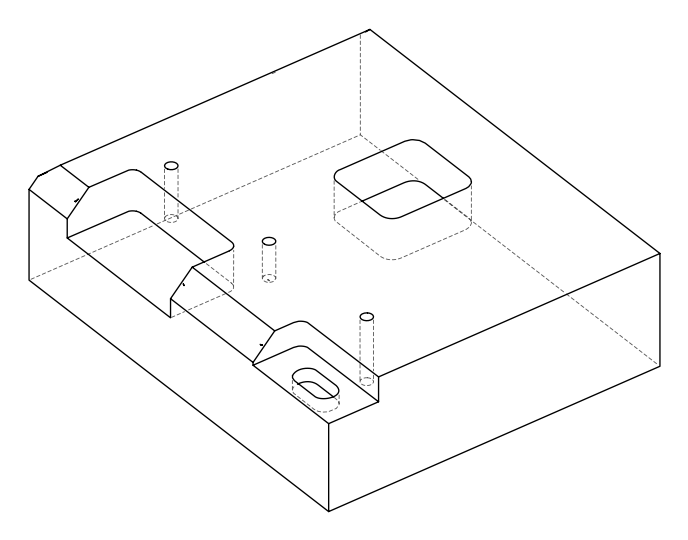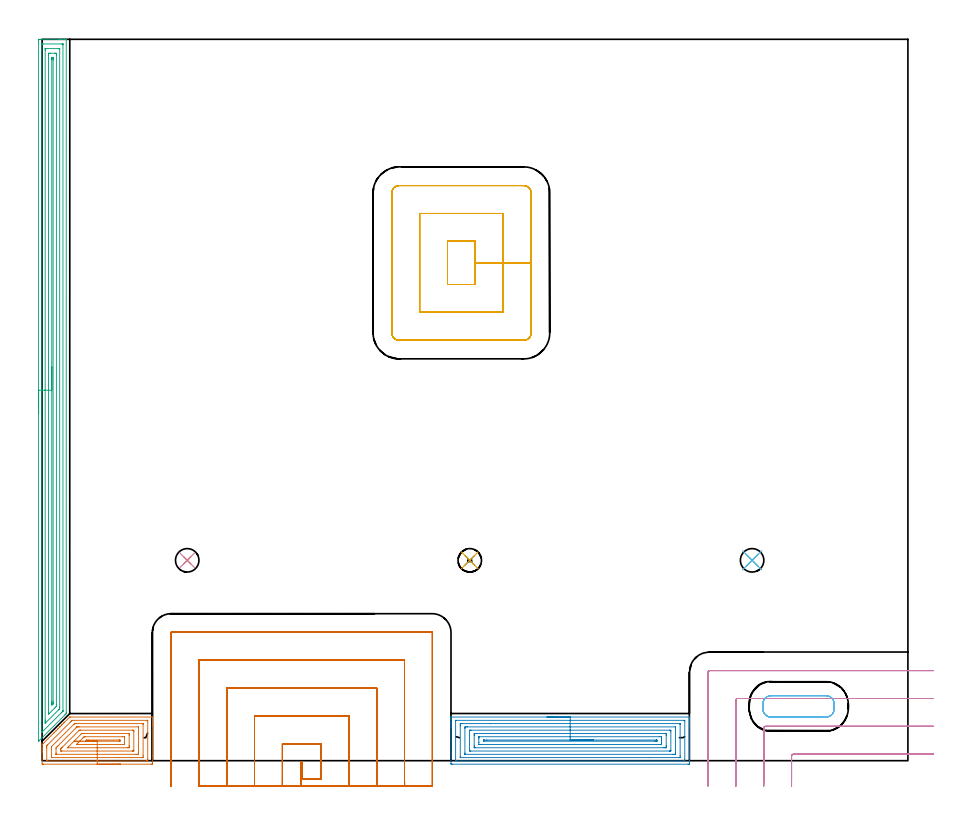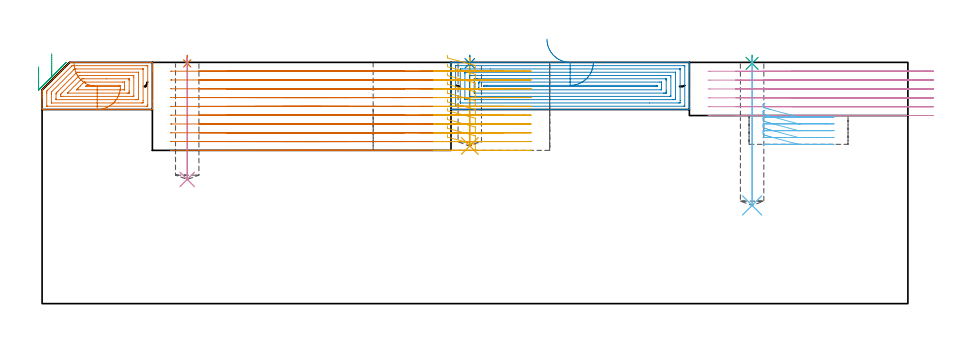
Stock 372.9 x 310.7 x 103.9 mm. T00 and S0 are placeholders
(PLAN: 13 operations, 5 tool changes, 67 min)
(1 SPOT_DRILL | STEP1POCKET | NXT0321_9005460120000 | 0.03 min | 2 mm3)
(2 SPOT_DRILL_1 | STEP1POCKET_1 | NXT0321_9005460120000 | 0.03 min | 1 mm3)
(3 SPOT_DRILL_2 | STEP1POCKET_2 | NXT0321_9005460120000 | 0.03 min | 16 mm3)
(4 DRILL_BLIND_HOLE_INTO_CENTER | STEP1POCKET | NXT0301_072 | 0.21 min | 3907 mm3)
(5 DRILL_BLIND_HOLE_INTO_CENTER_1 | STEP1POCKET_1 | NXT0301_072 | 0.15 min | 2772 mm3)
(6 DRILL_BLIND_HOLE_INTO_CENTER_2 | STEP1POCKET_2 | NXT0301_072 | 0.26 min | 4816 mm3)
(7 AREA_MILL | FG_CHAMFER_SURFACE | UGT0205_001 | 3.04 min | 11420 mm3)
(8 AREA_MILL_1 | FG_CHAMFER_SURFACE_1 | UGT0205_001 | 6.8 min | 24424 mm3)
(9 AREA_MILL_2 | FG_CHAMFER_SURFACE_2 | UGT0205_001 | 12.05 min | 20841 mm3)
(10 MILL_CORNER_NOTCH_RECTANGULAR | CORNER_NOTCH_RECTANGULAR | NXT0201_012 | Follow Part, ap 4, ae 75% | 5.9 min | 98845 mm3)
(11 MILL_RECTANGULAR_POCKET | POCKET_RECTANGULAR_STRAIGHT | NXT0201_012 | Follow Part, ap 4, ae 75% | 10.91 min | 233946 mm3)
(12 MILL_RECTANGULAR_POCKET_1 | POCKET_RECTANGULAR_STRAIGHT_1 | NXT0201_011 | Follow Part, ap 3, ae 75% | 1.22 min | 10272 mm3)
(13 MILL_SLOT | SLOT_PARTIAL_RECTANGULAR | NXT0201_012 | Follow Part, ap 4, ae 75% | 26.38 min | 304233 mm3)
(TOOL NXT0321_9005460120000 | NC Spot Drill, 142deg, 12mm, Carbide, Uncoated | D12 PA142 FL30 Z2)
(TOOL NXT0301_072 | Carbide Drill 10.1mm [860.1-1010-051A1-MM 2214] | D10.1 PA140 FL71 Z2)
(TOOL UGT0205_001 | Chamfer Mill 20 x 3 x 45 deg. | D20 FL50 Z2)
(TOOL NXT0201_012 | ENDMILL 16mm [2P460-1600-NA 1630] | D16 FL38 Z6)
(TOOL NXT0201_011 | ENDMILL 12mm [2P460-1200-NA 1630] | D12 FL38 Z6)
(OP 1 SPOT_DRILL)
G17 G21 G94 G90
T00 M6
G54
G17 G0 G90 X62.5 Y86.3 S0 M3
G43 Z113.9 H0
G94 G81 G98 Z103.465 F250. R106.9
G80
M5
M2
(OP 2 SPOT_DRILL_1)
G17 G21 G94 G90
T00 M6
G54
G17 G0 G90 X184.2 Y86.3 S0 M3
G43 Z113.9 H0
G94 G81 G98 Z103.465 F250. R106.9
G80
M5
M2
(OP 3 SPOT_DRILL_2)
G17 G21 G94 G90
T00 M6
G54
G17 G0 G90 X305.8 Y86.3 S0 M3
G43 Z113.9 H0
G94 G81 G98 Z103.465 F250. R106.9
G80
M5
M2
(OP 4 DRILL_BLIND_HOLE_INTO_CENTER)
G17 G21 G94 G90
T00 M6
G54
G17 G0 G90 X62.5 Y86.3 S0 M3
G43 Z113.9 H1
G94 G81 G98 Z53.5 F250. R105.9
G80
M5
M2
(OP 5 DRILL_BLIND_HOLE_INTO_CENTER_1)
G17 G21 G94 G90
T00 M6
G54
G17 G0 G90 X184.2 Y86.3 S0 M3
G43 Z113.9 H1
G94 G81 G98 Z67.9 F250. R105.9
G80
M5
M2
(OP 6 DRILL_BLIND_HOLE_INTO_CENTER_2)
G17 G21 G94 G90
T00 M6
G54
G17 G0 G90 X305.8 Y86.3 S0 M3
G43 Z113.9 H1
G94 G81 G98 Z42.3 F250. R105.9
G80
M5
M2
(OP 7 AREA_MILL)
G17 G21 G94 G90
T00 M6
G54
G17 G0 G90 X33.75 Y-1.5 S1061 M3
G43 Z113.9 H0
Z93.6
G94 G1 X33.712 Z92.728 F250.
X33.598 Z91.864
X33.409 Z91.012
X33.147 Z90.18
X32.813 Z89.374
X32.41 Z88.6
X31.941 Z87.864
X31.41 Z87.172
X30.821 Z86.529
X30.178 Z85.94
X29.486 Z85.408
X28.75 Z84.94
X27.976 Z84.537
X27.17 Z84.203
X26.338 Z83.941
X25.486 Z83.752
X24.622 Z83.638
X23.75 Z83.6
X0.585
X0.132 Y-1.495 Z83.603
X0.009 Y-1.491 Z83.606
X0. Y-1.047 Z84.05
Y3.361 Z88.455
Y3.967 Z89.064
Y4.242 Z89.339
Y4.848 Z89.945
Y5.124 Z90.219
Y5.675 Z90.774
Y6.336 Z91.435
X0.007 Y6.887 Z91.986
X0.01 Y6.9 Z91.998
X0.139 Y7.041 Z92.138
X0.279 Y7.181 Z92.277
X0.617 Y7.517 Z92.617
X5.102 Y12.002 Z97.102
X5.275 Y12.176 Z97.273
X5.957 Y12.857 Z97.957
X6.156 Y13.058 Z98.154
X6.811 Y13.711 Z98.811
X7.037 Y13.939 Z99.036
X7.665 Y14.565 Z99.665
X7.712 Y14.613 Z99.712
X7.919 Y14.821 Z99.917
X8.519 Y15.42 Z100.519
X8.603 Y15.504 Z100.603
X8.8 Y15.702 Z100.798
X9.374 Y16.274 Z101.374
X9.494 Y16.395 Z101.494
X9.682 Y16.584 Z101.68
X11.891 Y18.792 Z103.887
X11.903 Y18.794 Z103.888
X12.167 Y18.8 Z103.9
X47.361
X47.49 Y18.794 Z103.893
X47.5 Y18.517 Z103.616
Y17.796 Z102.895
Y17.135 Z102.234
Y16.584 Z101.68
Y16.308 Z101.405
Y15.702 Z100.799
Y15.427 Z100.524
Y14.821 Z99.915
Y2.121 Z87.218
Y-0.744 Z84.353
X47.497 Y-1.047 Z84.05
X47.491 Y-1.491 Z83.606
X47.368 Y-1.495 Z83.603
X46.915 Y-1.5 Z83.6
X23.75
Y-0.086 Z85.014
X2.367 Y-0.085 Z85.015
X2.285
X2.011 Y-0.079 Z85.021
X2.007 Y0.008 Z85.108
X2.001 Y0.196 Z85.296
X2. Y5.486 Z90.586
X2.004 Y6.005 Z91.105
X2.009 Y6.36 Z91.46
X2.026 Y6.465 Z91.565
X2.402 Y6.852 Z91.952
X12.145 Y16.595 Z101.695
X12.594 Y17.043 Z102.143
X12.752 Y17.196 Z102.296
X12.879 Y17.318 Z102.418
X12.962 Y17.379 Z102.479
X13.058 Y17.383 Z102.483
X13.14 Y17.385 Z102.485
X13.949 Y17.386 Z102.486
X45.133 Y17.385 Z102.485
X45.215
X45.489 Y17.379 Z102.479
X45.493 Y17.291 Z102.391
X45.499 Y17.104 Z102.204
Y0.716 Z85.816
X45.498 Y0.355 Z85.455
X45.49 Y-0.009 Z85.091
X45.479 Y-0.079 Z85.021
X45.437 Y-0.082 Z85.018
X45.336 Y-0.084 Z85.016
X45.133 Y-0.086 Z85.014
X45.053
X23.75
Y1.328 Z86.428
X4.149 Y1.329 Z86.429
X4.058 Y1.33 Z86.43
X4.026 Y1.333 Z86.433
X4.015 Y1.334 Z86.434
X4.01 Y1.353 Z86.453
X4.005 Y1.451 Z86.551
X4.001 Y1.598 Z86.698
Y5.124 Z90.224
Y5.269 Z90.369
X4.014 Y6.005 Z91.105
X4.078 Y6.075 Z91.175
X4.149 Y6.148 Z91.248
X13.702 Y15.702 Z100.802
X13.827 Y15.824 Z100.924
X13.949 Y15.941 Z101.041
X13.992 Y15.965 Z101.065
X14.027 Y15.967 Z101.067
X14.104 Y15.97 Z101.07
X14.259 Y15.971 Z101.071
X14.568
X43.351
X43.442 Y15.97 Z101.07
X43.474 Y15.967 Z101.067
X43.485 Y15.966 Z101.066
X43.49 Y15.947 Z101.047
X43.495 Y15.849 Z100.949
X43.499 Y15.702 Z100.802
X43.5 Y2.332 Z87.432
X43.496 Y1.598 Z86.698
X43.493 Y1.458 Z86.558
X43.478 Y1.335 Z86.435
X43.351 Y1.334 Z86.434
X42.731 Y1.329 Z86.429
X32.796 Y1.328 Z86.428
X23.75
Y2.743 Z87.843
X6.1
X6.055 Y2.744 Z87.844
X6.023 Y2.747 Z87.847
X6.011 Y2.749 Z87.849
X6.009 Y2.764 Z87.864
X6.004 Y2.939 Z88.039
X6. Y3.292 Z88.392
X6.002 Y5.124 Z90.224
X6.011 Y5.527 Z90.627
X6.2 Y5.739 Z90.839
X6.458 Y6.005 Z91.105
X6.637 Y6.188 Z91.288
X6.822 Y6.373 Z91.473
X14.613 Y14.164 Z99.264
X14.84 Y14.39 Z99.49
X14.991 Y14.532 Z99.632
X15.012 Y14.55 Z99.65
X15.041 Y14.553 Z99.653
X15.109 Y14.555 Z99.655
X15.731 Y14.557 Z99.657
X15.998
X41.4
X41.445 Y14.556 Z99.656
X41.477 Y14.553 Z99.653
X41.489 Y14.551 Z99.651
X41.491 Y14.536 Z99.636
X41.496 Y14.361 Z99.461
X41.5 Y14.008 Z99.108
X41.499 Y3.361 Z88.461
X41.494 Y2.954 Z88.054
X41.49 Y2.758 Z87.858
X41.296 Y2.749 Z87.849
X40.678 Y2.744 Z87.844
X40.412 Y2.743 Z87.843
X23.75
Y4.157 Z89.257
X8.517
X8.345 Y4.159 Z89.259
X8.01 Y4.164 Z89.264
X8.007 Y4.242 Z89.342
X8. Y4.839 Z89.939
X8.002 Y4.982 Z90.082
X8.005 Y5.052 Z90.152
X8.01 Y5.086 Z90.186
X8.033 Y5.124 Z90.224
X8.313 Y5.411 Z90.511
X8.603 Y5.705 Z90.805
X8.754 Y5.856 Z90.956
X15.845 Y12.945 Z98.045
X15.961 Y13.058 Z98.158
X16.034 Y13.124 Z98.224
X16.278 Y13.136 Z98.236
X16.45 Y13.141 Z98.241
X16.536 Y13.143 Z98.243
X38.983
X39.155 Y13.141 Z98.241
X39.49 Y13.136 Z98.236
X39.492 Y13.058 Z98.158
X39.499 Y12.461 Z97.561
Y4.528 Z89.628
X39.493 Y4.242 Z89.342
X39.49 Y4.174 Z89.274
X39.241 Y4.164 Z89.264
X39.069 Y4.158 Z89.258
X38.983 Y4.157 Z89.257
X38.897
X23.75
Y5.571 Z90.671
X11.178 Y5.572 Z90.672
X11.074 Y5.573 Z90.673
X10.987 Y5.575 Z90.675
X10.943 Y5.577 Z90.677
X10.978 Y5.619 Z90.719
X11.14 Y5.788 Z90.888
X11.276 Y5.929 Z91.029
X16.632 Y11.285 Z96.385
X17.081 Y11.722 Z96.822
X17.513 Y11.725 Z96.825
X17.966 Y11.728 Z96.828
X27.766 Y11.729 Z96.829
X37.261 Y11.728 Z96.828
X37.378 Y11.726 Z96.826
X37.455 Y11.723 Z96.823
X37.49 Y11.72 Z96.82
X37.492 Y11.676 Z96.776
X37.497 Y11.295 Z96.395
X37.5 Y10.914 Z96.014
Y6.506 Z91.606
X37.498 Y6.005 Z91.105
X37.494 Y5.629 Z90.729
X37.489 Y5.578 Z90.678
X37.443 Y5.576 Z90.676
X37.334 Y5.573 Z90.673
X37.115 Y5.572 Z90.672
X36.662 Y5.571 Z90.671
X23.75
Y6.985 Z92.085
X15.631 Y6.986 Z92.086
X15.043 Y6.99 Z92.09
X14.84 Y6.992 Z92.092
X14.835 Y7.027 Z92.127
X14.84 Y7.039 Z92.139
X15.205 Y7.407 Z92.507
X15.565 Y7.768 Z92.868
X16.447 Y8.65 Z93.75
X17.513 Y9.716 Z94.816
X17.865 Y10.065 Z95.165
X18.049 Y10.243 Z95.343
X18.114 Y10.305 Z95.405
X18.207 Y10.308 Z95.408
X18.404 Y10.313 Z95.413
X18.504 Y10.314 Z95.414
X34.541 Y10.315 Z95.415
X35.333 Y10.313 Z95.413
X35.436 Y10.311 Z95.411
X35.482 Y10.308 Z95.408
X35.493 Y10.294 Z95.394
X35.496 Y10.287 Z95.387
X35.499 Y10.248 Z95.348
Y7.437 Z92.537
X35.494 Y7.106 Z92.206
X35.49 Y7.012 Z92.112
X35.485 Y6.991 Z92.091
X35.479 Y6.989 Z92.089
X35.432 Y6.987 Z92.087
X35.333 Y6.986 Z92.086
X35.233 Y6.985 Z92.085
X23.75
Y8.4 Z93.5
X18.656
Y8.401 Z93.501
X18.655 Y8.402 Z93.502
X18.903 Y8.65 Z93.75
X19.101 Y8.842 Z93.942
X19.173 Y8.893 Z93.993
X19.295 Y8.895 Z93.995
X19.934 Y8.9 Z94.
X33.42
X33.451 Y8.899 Z93.999
X33.482 Y8.896 Z93.996
X33.489 Y8.894 Z93.994
X33.493 Y8.883 Z93.983
X33.497 Y8.847 Z93.947
X33.5 Y8.7 Z93.8
Y8.65 Z93.75
X33.497 Y8.442 Z93.542
X33.494 Y8.417 Z93.517
X33.492 Y8.409 Z93.509
X33.468 Y8.406 Z93.506
X33.335 Y8.403 Z93.503
X33.166 Y8.4 Z93.5
X23.75
X22.878 Z93.538
X22.013 Z93.651
X21.162 Z93.84
X20.33 Z94.103
X19.524 Z94.436
X18.75 Z94.839
X18.014 Z95.308
X17.322 Z95.839
X16.679 Z96.428
X16.09 Z97.072
X15.558 Z97.764
X15.09 Z98.5
X14.687 Z99.273
X14.353 Z100.079
X14.091 Z100.911
X13.902 Z101.763
X13.788 Z102.628
X13.75 Z103.5
G0 Z113.9
M5
M2
(OP 8 AREA_MILL_1)
G17 G21 G94 G90
T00 M6
G54
G17 G0 G90 X217.45 Y18.8 S1061 M3
G43 Z113.9 H0
G94 G1 X217.488 Z113.028 F250.
X217.602 Z112.163
X217.791 Z111.312
X218.053 Z110.48
X218.387 Z109.674
X218.79 Z108.9
X219.258 Z108.164
X219.79 Z107.472
X220.379 Z106.829
X221.022 Z106.24
X221.714 Z105.708
X222.45 Z105.24
X223.224 Z104.837
X224.03 Z104.503
X224.862 Z104.241
X225.714 Z104.052
X226.578 Z103.938
X227.45 Z103.9
X278.665
X278.79 Y18.794 Z103.893
X278.8 Y18.525 Z103.623
Y17.811 Z102.91
Y17.12 Z102.219
Y16.584 Z101.68
Y16.316 Z101.413
Y15.702 Z100.799
Y15.434 Z100.532
Y14.821 Z99.915
Y2.556 Z87.653
Y-0.166 Z84.931
Y-0.473 Z84.624
X278.795 Y-1.047 Z84.05
X278.791 Y-1.491 Z83.606
X278.672 Y-1.495 Z83.603
X278.219 Y-1.5 Z83.6
X176.681
X176.243 Y-1.495 Z83.603
X176.11 Y-1.491 Z83.606
X176.1 Y-1.354 Z83.743
Y14.246 Z99.341
Y14.821 Z99.915
Y15.434 Z100.532
Y15.702 Z100.799
Y16.316 Z101.413
Y16.584 Z101.68
Y17.12 Z102.219
Y17.811 Z102.91
Y18.347 Z103.446
X176.101 Y18.526 Z103.625
X176.11 Y18.794 Z103.893
X176.235 Y18.8 Z103.9
X227.45
Y17.386 Z102.486
X276.438 Y17.385 Z102.485
X276.52
X276.79 Y17.377 Z102.477
X276.795 Y17.292 Z102.392
X276.799 Y17.108 Z102.208
Y0.359 Z85.459
X276.79 Y0. Z85.1
X276.783 Y-0.079 Z85.021
X276.741 Y-0.082 Z85.018
X276.64 Y-0.085 Z85.015
X276.438 Y-0.086 Z85.014
X178.462 Y-0.085 Z85.015
X178.38
X178.11 Y-0.077 Z85.023
X178.105 Y0.008 Z85.108
X178.101 Y0.192 Z85.292
Y16.941 Z102.041
X178.11 Y17.301 Z102.401
X178.117 Y17.379 Z102.479
X178.159 Y17.382 Z102.482
X178.26 Y17.385 Z102.485
X178.462 Y17.386 Z102.486
X227.45
Y15.972 Z101.072
X274.656 Y15.971 Z101.071
X274.747 Y15.97 Z101.07
X274.779 Y15.967 Z101.067
X274.789 Y15.966 Z101.066
X274.792 Y15.939 Z101.039
X274.797 Y15.844 Z100.944
X274.799 Y15.702 Z100.802
X274.8 Y15.56 Z100.66
Y2.337 Z87.437
X274.797 Y1.598 Z86.698
X274.795 Y1.461 Z86.561
X274.783 Y1.335 Z86.435
X274.656 Y1.334 Z86.434
X274.037 Y1.329 Z86.429
X261.568 Y1.328 Z86.428
X180.243 Y1.329 Z86.429
X180.153 Y1.33 Z86.43
X180.121 Y1.333 Z86.433
X180.111 Y1.334 Z86.434
X180.108 Y1.361 Z86.461
X180.103 Y1.456 Z86.556
X180.101 Y1.598 Z86.698
X180.1 Y1.74 Z86.84
Y14.963 Z100.063
X180.103 Y15.702 Z100.802
X180.105 Y15.839 Z100.939
X180.117 Y15.965 Z101.065
X180.243 Y15.966 Z101.066
X180.863 Y15.971 Z101.071
X193.177 Y15.972 Z101.072
X227.45
Y14.557 Z99.657
X272.703
X272.749 Y14.556 Z99.656
X272.78 Y14.552 Z99.652
X272.79 Y14.549 Z99.649
X272.793 Y14.532 Z99.632
X272.798 Y14.36 Z99.46
X272.8 Y14.014 Z99.114
X272.799 Y3.361 Z88.461
X272.794 Y2.957 Z88.057
X272.79 Y2.762 Z87.862
X272.602 Y2.749 Z87.849
X271.984 Y2.744 Z87.844
X271.718 Y2.743 Z87.843
X182.197
X182.151 Y2.744 Z87.844
X182.12 Y2.748 Z87.848
X182.11 Y2.751 Z87.851
X182.107 Y2.768 Z87.868
X182.102 Y2.94 Z88.04
X182.1 Y3.286 Z88.386
X182.101 Y13.939 Z99.039
X182.106 Y14.343 Z99.443
X182.11 Y14.538 Z99.638
X182.298 Y14.551 Z99.651
X182.916 Y14.556 Z99.656
X183.182 Y14.557 Z99.657
X227.45
Y13.143 Z98.243
X270.289
X270.462 Y13.141 Z98.241
X270.79 Y13.135 Z98.235
X270.793 Y13.058 Z98.158
X270.8 Y12.467 Z97.567
X270.799 Y4.534 Z89.634
X270.794 Y4.242 Z89.342
X270.79 Y4.175 Z89.275
X270.548 Y4.163 Z89.263
X270.376 Y4.158 Z89.258
X270.289 Y4.157 Z89.257
X270.203
X184.611
X184.438 Y4.159 Z89.259
X184.11 Y4.165 Z89.265
X184.107 Y4.242 Z89.342
X184.1 Y4.833 Z89.933
X184.101 Y12.766 Z97.866
X184.106 Y13.058 Z98.158
X184.11 Y13.125 Z98.225
X184.352 Y13.137 Z98.237
X184.524 Y13.142 Z98.242
X184.611 Y13.143 Z98.243
X184.697
X227.45
Y11.729 Z96.829
X268.422
X268.568 Y11.728 Z96.828
X268.685 Y11.725 Z96.825
X268.761 Y11.722 Z96.822
X268.79 Y11.714 Z96.814
X268.792 Y11.669 Z96.769
X268.797 Y11.295 Z96.395
X268.8 Y10.921 Z96.021
Y6.513 Z91.613
X268.798 Y6.005 Z91.105
X268.795 Y5.636 Z90.736
X268.791 Y5.583 Z90.683
X268.749 Y5.578 Z90.678
X268.641 Y5.575 Z90.675
X268.422 Y5.573 Z90.673
X267.97 Y5.571 Z90.671
X267.531
X186.478
X186.332 Y5.572 Z90.672
X186.215 Y5.575 Z90.675
X186.139 Y5.578 Z90.678
X186.11 Y5.586 Z90.686
X186.108 Y5.631 Z90.731
X186.103 Y6.005 Z91.105
X186.1 Y6.379 Z91.479
Y10.787 Z95.887
X186.102 Y11.295 Z96.395
X186.105 Y11.664 Z96.764
X186.109 Y11.717 Z96.817
X186.151 Y11.722 Z96.822
X186.259 Y11.725 Z96.825
X186.478 Y11.727 Z96.827
X186.93 Y11.729 Z96.829
X187.369
X227.45
Y10.315 Z95.415
X265.849 Y10.314 Z95.414
X266.64 Y10.309 Z95.409
X266.747 Y10.308 Z95.408
X266.79 Y10.286 Z95.386
X266.796 Y10.259 Z95.359
X266.799 Y9.532 Z94.632
X266.8 Y8.808 Z93.908
Y7.768 Z92.868
Y7.611 Z92.711
X266.797 Y7.452 Z92.552
X266.79 Y7.137 Z92.237
X266.779 Y6.992 Z92.092
X266.739 Y6.99 Z92.09
X266.64 Y6.987 Z92.087
X266.54 Y6.986 Z92.086
X189.051
X188.26 Y6.991 Z92.091
X188.153 Y6.992 Z92.092
X188.11 Y7.014 Z92.114
X188.104 Y7.041 Z92.141
X188.1 Y7.768 Z92.868
Y7.926 Z93.026
Y9.689 Z94.789
X188.103 Y9.848 Z94.948
X188.11 Y10.164 Z95.264
X188.121 Y10.308 Z95.408
X188.161 Y10.31 Z95.41
X188.26 Y10.313 Z95.413
X188.36 Y10.314 Z95.414
X227.45 Y10.315 Z95.415
Y8.9 Z94.
X264.606
X264.723 Y8.899 Z93.999
X264.754 Y8.897 Z93.997
X264.779 Y8.894 Z93.994
X264.79 Y8.845 Z93.945
X264.799 Y8.71 Z93.81
Y8.65 Z93.75
X264.797 Y8.444 Z93.544
X264.794 Y8.419 Z93.519
X264.791 Y8.411 Z93.511
X264.776 Y8.406 Z93.506
X264.643 Y8.403 Z93.503
X264.475 Y8.401 Z93.501
X264.221 Y8.4 Z93.5
X263.968
X190.294
X190.177 Y8.401 Z93.501
X190.146 Y8.403 Z93.503
X190.121 Y8.406 Z93.506
X190.11 Y8.455 Z93.555
X190.101 Y8.59 Z93.69
Y8.65 Z93.75
X190.103 Y8.856 Z93.956
X190.106 Y8.881 Z93.981
X190.109 Y8.889 Z93.989
X190.124 Y8.894 Z93.994
X190.257 Y8.897 Z93.997
X190.426 Y8.899 Z93.999
X191.569 Y8.901 Z94.001
X227.45 Y8.9 Z94.
X228.322 Z94.039
X229.186 Z94.152
X230.038 Z94.341
X230.87 Z94.604
X231.676 Z94.937
X232.45 Z95.34
X233.186 Z95.809
X233.878 Z96.34
X234.521 Z96.929
X235.11 Z97.573
X235.642 Z98.265
X236.11 Z99.
X236.513 Z99.774
X236.847 Z100.58
X237.109 Z101.412
X237.298 Z102.264
X237.412 Z103.129
X237.45 Z104.
G0 Z113.9
M5
M2
(OP 9 AREA_MILL_2)
G17 G21 G94 G90
T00 M6
G54
G17 G0 G90 X-1.5 Y149.55 S1061 M3
G43 Z113.9 H0
Z102.
G94 G1 Y149.588 Z101.128 F250.
Y149.702 Z100.263
Y149.891 Z99.412
Y150.153 Z98.58
Y150.487 Z97.774
Y150.89 Z97.
Y151.358 Z96.264
Y151.89 Z95.572
Y152.479 Z94.929
Y153.122 Z94.34
Y153.814 Z93.808
Y154.55 Z93.34
Y155.324 Z92.937
Y156.13 Z92.603
Y156.962 Z92.341
Y157.814 Z92.152
Y158.678 Z92.038
Y159.55 Z92.
Y309.788
X-1.499 Y310.082 Z92.001
X-1.493 Y310.674 Z92.004
X-1.492 Y310.693 Z92.006
X-0.902 Y310.7 Z92.596
X7.126 Z100.62
X7.675 Z101.172
X8.018 Z101.514
X8.567 Z102.063
X8.91 Z102.405
X9.595 Z103.094
X9.941 Z103.44
X10.344 Y310.692 Z103.836
X10.397 Y310.69 Z103.888
X10.4 Y310.528 Z103.9
Y20.632
X10.401 Y20.304 Z103.895
X10.397 Y20.297 Z103.894
X10.396 Y20.295 Z103.893
X9.839 Y19.739 Z103.338
X-1.179 Y8.72 Z92.32
X-1.348 Y8.551 Z92.149
X-1.48 Y8.423 Z92.018
X-1.495 Y8.417 Z92.003
X-1.499 Y8.423 Z91.999
X-1.5 Y159.55 Z92.
X-0.086 Z93.414
Y308.371
X-0.079 Y308.691 Z93.421
X-0.06 Y308.693 Z93.44
X-0.01 Y308.696 Z93.49
X0.478 Y308.7 Z93.978
X8.506 Z102.006
X8.91 Y308.696 Z102.41
X8.967 Y308.693 Z102.467
X8.978 Y308.691 Z102.478
X8.981 Y308.624 Z102.481
X8.984 Y308.523 Z102.484
X8.985 Y308.371 Z102.485
X8.986 Y308.295 Z102.486
X8.985 Y21.525 Z102.485
X8.984 Y21.451 Z102.484
X8.979 Y21.374 Z102.479
X8.975 Y21.337 Z102.475
X8.96 Y21.318 Z102.46
X8.91 Y21.263 Z102.41
X8.596 Y20.946 Z102.096
X8.283 Y20.632 Z101.783
X0.116 Y12.466 Z93.616
X-0.01 Y12.343 Z93.49
X-0.054 Y12.303 Z93.446
X-0.078 Y12.282 Z93.422
X-0.081 Y12.364 Z93.419
X-0.085 Y12.516 Z93.415
Y12.592
X-0.086 Y12.668 Z93.414
Y159.55
X1.328 Z94.828
X1.329 Y306.061 Z94.829
X1.33 Y306.508 Z94.83
X1.333 Y306.62 Z94.833
X1.335 Y306.673 Z94.835
X1.341 Y306.69 Z94.841
X1.392 Y306.693 Z94.892
X1.584 Y306.699 Z95.084
X7.317 Z100.817
X7.445 Y306.697 Z100.945
X7.546 Y306.691 Z101.046
X7.566 Y306.687 Z101.066
X7.568 Y306.681 Z101.068
X7.569 Y306.657 Z101.069
X7.571 Y306.508 Z101.071
Y23.312
X7.569 Y22.868 Z101.069
X7.564 Y22.419 Z101.064
X7.558 Y22.369 Z101.058
X7.518 Y22.324 Z101.018
X7.454 Y22.256 Z100.954
X7.372 Y22.172 Z100.872
X7.126 Y21.925 Z100.626
X1.57 Y16.37 Z95.07
X1.363 Y16.165 Z94.863
X1.353 Y16.163 Z94.853
X1.336 Y16.165 Z94.836
X1.334 Y16.202 Z94.834
X1.33 Y16.61 Z94.83
X1.329 Y17.059 Z94.829
X1.328 Y17.505 Z94.828
Y159.55
X2.743 Z96.243
Y303.828
X2.748 Y304.64 Z96.248
X2.75 Y304.69 Z96.25
X2.797 Y304.693 Z96.297
X2.905 Y304.697 Z96.405
X3.123 Y304.699 Z96.623
X3.558 Y304.7 Z97.058
X5.342 Z98.842
X5.786 Y304.699 Z99.286
X5.998 Y304.697 Z99.498
X6.103 Y304.693 Z99.603
X6.15 Y304.69 Z99.65
X6.157 Y303.828 Z99.657
X6.156 Y24.283 Z99.656
Y24.205
X6.143 Y23.403 Z99.643
X6.058 Y23.312 Z99.558
X5.702 Y22.952 Z99.202
X5.342 Y22.591 Z98.842
X3.177 Y20.427 Z96.677
X3.022 Y20.275 Z96.522
X2.756 Y20.017 Z96.256
X2.744 Y20.554 Z96.244
X2.743 Y20.632 Z96.243
Y159.55
X4.157 Z97.657
X4.158 Y302.041 Z97.658
X4.159 Y302.333 Z97.659
X4.164 Y302.628 Z97.664
X4.169 Y302.691 Z97.669
X4.204 Y302.693 Z97.704
X4.286 Y302.697 Z97.786
X4.45 Y302.698 Z97.95
X4.688 Y302.696 Z98.188
X4.73 Y302.69 Z98.23
X4.736 Y302.679 Z98.236
X4.739 Y302.646 Z98.239
X4.742 Y302.041 Z98.242
X4.743 Y301.748 Z98.243
Y25.699
X4.742 Y25.099 Z98.242
X4.74 Y24.808 Z98.24
X4.736 Y24.506 Z98.236
X4.729 Y24.439 Z98.229
X4.672 Y24.378 Z98.172
X4.507 Y24.205 Z98.007
X4.478 Y24.178 Z97.978
X4.45 Y24.154 Z97.95
X4.164 Y23.929 Z97.664
X4.16 Y24.205 Z97.66
X4.158 Y24.498 Z97.658
X4.157 Y25.099 Z97.657
Y25.392
Y159.55
Y160.422 Z97.695
Y161.286 Z97.809
Y162.138 Z97.998
Y162.97 Z98.26
Y163.776 Z98.594
Y164.55 Z98.997
Y165.286 Z99.465
Y165.978 Z99.996
Y166.621 Z100.586
Y167.21 Z101.229
Y167.742 Z101.921
Y168.21 Z102.657
Y168.613 Z103.431
Y168.947 Z104.237
Y169.209 Z105.069
Y169.398 Z105.92
Y169.512 Z106.785
Y169.55 Z107.657
G0 Z113.9
M5
M2
(OP 10 MILL_CORNER_NOTCH_RECTANGULAR)
G17 G21 G94 G90
T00 M6
G54
G17 G0 G90 X383.9 Y2.8 S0 M3
G43 Z113.9 H1
Z100.083
G94 G1 X380.9 F250.
X323.595 F500.
G3 X322.8 Y2.005 R0.8
G1 Y-7.746
X322.799 Y-8.
X322.778 Y-11. F250.
G0 Z113.9
X383.9 Y14.8
Z100.083
G1 X380.9
X311.596 F500.
G3 X310.8 Y14.004 R0.8
G1 Y-7.746
G2 X310.799 Y-8. R24.
G1 X310.767 Y-11. F250.
G0 Z113.9
X383.9 Y26.8
Z100.083
G1 X380.9
X299.596 F500.
G3 X298.8 Y26.004 R0.8
G1 Y-7.746
G2 X298.797 Y-8. R12.
G1 X298.734 Y-10.999 F250.
G0 Z113.9
X383.9 Y38.8
Z100.083
G1 X380.9
X287.596 F500.
G3 X286.8 Y38.004 R0.8
G1 Y-7.746
Y-10.746 F250.
G0 Z113.9
X383.9 Y2.8
Z96.267
G1 X380.9
X323.595 F500.
G3 X322.8 Y2.005 R0.8
G1 Y-7.746
X322.799 Y-8.
X322.778 Y-11. F250.
G0 Z113.9
X383.9 Y14.8
Z96.267
G1 X380.9
X311.596 F500.
G3 X310.8 Y14.004 R0.8
G1 Y-7.746
G2 X310.799 Y-8. R24.
G1 X310.767 Y-11. F250.
G0 Z113.9
X383.9 Y26.8
Z96.267
G1 X380.9
X299.596 F500.
G3 X298.8 Y26.004 R0.8
G1 Y-7.746
G2 X298.797 Y-8. R12.
G1 X298.734 Y-10.999 F250.
G0 Z113.9
X383.9 Y38.8
Z96.267
G1 X380.9
X287.596 F500.
G3 X286.8 Y38.004 R0.8
G1 Y-7.746
Y-10.746 F250.
G0 Z113.9
X383.9 Y2.8
Z92.45
G1 X380.9
X323.595 F500.
G3 X322.8 Y2.005 R0.8
G1 Y-7.763
X322.799 Y-8.
X322.779 Y-11. F250.
G0 Z113.9
X383.9 Y14.8
Z92.45
G1 X380.9
X311.596 F500.
G3 X310.8 Y14.004 R0.8
G1 Y-7.763
G2 X310.799 Y-8. R24.
G1 X310.769 Y-11. F250.
G0 Z113.9
X383.9 Y26.8
Z92.45
G1 X380.9
X299.596 F500.
G3 X298.8 Y26.004 R0.8
G1 Y-7.763
G2 X298.798 Y-8. R12.
G1 X298.738 Y-10.999 F250.
G0 Z113.9
X383.9 Y38.8
Z92.45
G1 X380.9
X287.596 F500.
G3 X286.8 Y38.004 R0.8
G1 Y-7.763
Y-10.763 F250.
G0 Z113.9
X383.9 Y2.8
Z88.633
G1 X380.9
X323.595 F500.
G3 X322.8 Y2.005 R0.8
G1 Y-8.
Y-11. F250.
G0 Z113.9
X383.9 Y14.8
Z88.633
G1 X380.9
X311.596 F500.
G3 X310.8 Y14.004 R0.8
G1 Y-8.
Y-11. F250.
G0 Z113.9
X383.9 Y26.8
Z88.633
G1 X380.9
X299.596 F500.
G3 X298.8 Y26.004 R0.8
G1 Y-8.
Y-11. F250.
G0 Z113.9
X383.9 Y38.8
Z88.633
G1 X380.9
X287.596 F500.
G3 X286.8 Y38.004 R0.8
G1 Y-8.
Y-11. F250.
G0 Z113.9
X383.9 Y2.8
Z84.817
G1 X380.9
X323.595 F500.
G3 X322.8 Y2.005 R0.8
G1 Y-8.
Y-11. F250.
G0 Z113.9
X383.9 Y14.8
Z84.817
G1 X380.9
X311.596 F500.
G3 X310.8 Y14.004 R0.8
G1 Y-8.
Y-11. F250.
G0 Z113.9
X383.9 Y26.8
Z84.817
G1 X380.9
X299.596 F500.
G3 X298.8 Y26.004 R0.8
G1 Y-8.
Y-11. F250.
G0 Z113.9
X383.9 Y38.8
Z84.817
G1 X380.9
X287.596 F500.
G3 X286.8 Y38.004 R0.8
G1 Y-8.
Y-11. F250.
G0 Z113.9
X383.9 Y2.8
Z81.
G1 X380.9
X323.595 F500.
G3 X322.8 Y2.005 R0.8
G1 Y-8.
Y-11. F250.
G0 Z113.9
X383.9 Y14.8
Z81.
G1 X380.9
X311.596 F500.
G3 X310.8 Y14.004 R0.8
G1 Y-8.
Y-11. F250.
G0 Z113.9
X383.9 Y26.8
Z81.
G1 X380.9
X299.596 F500.
G3 X298.8 Y26.004 R0.8
G1 Y-8.
Y-11. F250.
G0 Z113.9
X383.9 Y38.8
Z81.
G1 X380.9
X287.596 F500.
G3 X286.8 Y38.004 R0.8
G1 Y-8.
Y-11. F250.
G0 Z113.9
M5
M2
(OP 11 MILL_RECTANGULAR_POCKET)
G17 G21 G94 G90
T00 M6
G54
G17 G0 G90 X174.6 Y209.141 S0 M3
G43 Z113.9 H1
Z106.9
G94 G1 Y205.1 Z105.817 F250.
X186.6 Z102.602
Y214.4 Z100.11
Y223.7 F500.
X174.6
Y205.1
X186.6
Y214.4
X198.6
Y235.7
X162.6
Y193.1
X198.6
Y214.4
X210.6
Y244.6
G3 X207.5 Y247.7 R3.1
G1 X153.7
G3 X150.6 Y244.6 R3.1
G1 Y184.2
G3 X153.7 Y181.1 R3.1
G1 X207.5
G3 X210.6 Y184.2 R3.1
G1 Y214.4
Y215.4
G0 X174.6 Y209.141 Z103.11
G1 Y205.1 Z102.027 F250.
X186.6 Z98.812
Y214.4 Z96.32
Y223.7 F500.
X174.6
Y205.1
X186.6
Y214.4
X198.6
Y235.7
X162.6
Y193.1
X198.6
Y214.4
X210.6
Y244.6
G3 X207.5 Y247.7 R3.1
G1 X153.7
G3 X150.6 Y244.6 R3.1
G1 Y184.2
G3 X153.7 Y181.1 R3.1
G1 X207.5
G3 X210.6 Y184.2 R3.1
G1 Y214.4
Y215.4
G0 X174.6 Y209.141 Z99.32
G1 Y205.1 Z98.237 F250.
X186.6 Z95.022
Y214.4 Z92.53
Y223.7 F500.
X174.6
Y205.1
X186.6
Y214.4
X198.6
Y235.7
X162.6
Y193.1
X198.6
Y214.4
X210.6
Y244.6
G3 X207.5 Y247.7 R3.1
G1 X153.7
G3 X150.6 Y244.6 R3.1
G1 Y184.2
G3 X153.7 Y181.1 R3.1
G1 X207.5
G3 X210.6 Y184.2 R3.1
G1 Y214.4
Y215.4
G0 X174.6 Y209.141 Z95.53
G1 Y205.1 Z94.447 F250.
X186.6 Z91.232
Y214.4 Z88.74
Y223.7 F500.
X174.6
Y205.1
X186.6
Y214.4
X198.6
Y235.7
X162.6
Y193.1
X198.6
Y214.4
X210.6
Y244.6
G3 X207.5 Y247.7 R3.1
G1 X153.7
G3 X150.6 Y244.6 R3.1
G1 Y184.2
G3 X153.7 Y181.1 R3.1
G1 X207.5
G3 X210.6 Y184.2 R3.1
G1 Y214.4
Y215.4
G0 X174.6 Y209.141 Z91.74
G1 Y205.1 Z90.657 F250.
X186.6 Z87.442
Y214.4 Z84.95
Y223.7 F500.
X174.6
Y205.1
X186.6
Y214.4
X198.6
Y235.7
X162.6
Y193.1
X198.6
Y214.4
X210.6
Y244.6
G3 X207.5 Y247.7 R3.1
G1 X153.7
G3 X150.6 Y244.6 R3.1
G1 Y184.2
G3 X153.7 Y181.1 R3.1
G1 X207.5
G3 X210.6 Y184.2 R3.1
G1 Y214.4
Y215.4
G0 X174.6 Y209.141 Z87.95
G1 Y205.1 Z86.867 F250.
X186.6 Z83.652
Y214.4 Z81.16
Y223.7 F500.
X174.6
Y205.1
X186.6
Y214.4
X198.6
Y235.7
X162.6
Y193.1
X198.6
Y214.4
X210.6
Y244.6
G3 X207.5 Y247.7 R3.1
G1 X153.7
G3 X150.6 Y244.6 R3.1
G1 Y184.2
G3 X153.7 Y181.1 R3.1
G1 X207.5
G3 X210.6 Y184.2 R3.1
G1 Y214.4
Y215.4
G0 X174.6 Y209.141 Z84.16
G1 Y205.1 Z83.077 F250.
X186.6 Z79.862
Y214.4 Z77.37
Y223.7 F500.
X174.6
Y205.1
X186.6
Y214.4
X198.6
Y235.7
X162.6
Y193.1
X198.6
Y214.4
X210.6
Y244.6
G3 X207.5 Y247.7 R3.1
G1 X153.7
G3 X150.6 Y244.6 R3.1
G1 Y184.2
G3 X153.7 Y181.1 R3.1
G1 X207.5
G3 X210.6 Y184.2 R3.1
G1 Y214.4
Y215.4
G0 X174.6 Y209.141 Z80.37
G1 Y205.1 Z79.287 F250.
X186.6 Z76.072
Y214.4 Z73.58
Y223.7 F500.
X174.6
Y205.1
X186.6
Y214.4
X198.6
Y235.7
X162.6
Y193.1
X198.6
Y214.4
X210.6
Y244.6
G3 X207.5 Y247.7 R3.1
G1 X153.7
G3 X150.6 Y244.6 R3.1
G1 Y184.2
G3 X153.7 Y181.1 R3.1
G1 X207.5
G3 X210.6 Y184.2 R3.1
G1 Y214.4
Y215.4
G0 X174.6 Y209.141 Z76.58
G1 Y205.1 Z75.497 F250.
X186.6 Z72.282
Y214.4 Z69.79
Y223.7 F500.
X174.6
Y205.1
X186.6
Y214.4
X198.6
Y235.7
X162.6
Y193.1
X198.6
Y214.4
X210.6
Y244.6
G3 X207.5 Y247.7 R3.1
G1 X153.7
G3 X150.6 Y244.6 R3.1
G1 Y184.2
G3 X153.7 Y181.1 R3.1
G1 X207.5
G3 X210.6 Y184.2 R3.1
G1 Y214.4
Y215.4
G0 X174.6 Y209.141 Z72.79
G1 Y205.1 Z71.707 F250.
X186.6 Z68.492
Y214.4 Z66.
Y223.7 F500.
X174.6
Y205.1
X186.6
Y214.4
X198.6
Y235.7
X162.6
Y193.1
X198.6
Y214.4
X210.6
Y244.6
G3 X207.5 Y247.7 R3.1
G1 X153.7
G3 X150.6 Y244.6 R3.1
G1 Y184.2
G3 X153.7 Y181.1 R3.1
G1 X207.5
G3 X210.6 Y184.2 R3.1
G1 Y214.4
Y215.4
G0 Z113.9
M5
M2
(OP 12 MILL_RECTANGULAR_POCKET_1)
G17 G21 G94 G90
T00 M6
G54
G17 G0 G90 X311.4 Y26.901 S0 M3
G43 Z113.9 H1
Z86.308
G94 G1 X311.167 Y26.631 Z86.213 F250.
X310.9 Y26.211 Z86.08
X310.698 Y25.757 Z85.946
X310.563 Y25.278 Z85.813
X310.5 Y24.784 Z85.68
Y22.016 Z84.938
X310.563 Y21.522 Z84.804
X310.698 Y21.043 Z84.671
X310.9 Y20.589 Z84.538
X311.167 Y20.169 Z84.404
X311.492 Y19.792 Z84.271
X311.869 Y19.467 Z84.138
X312.289 Y19.2 Z84.005
X312.743 Y18.998 Z83.871
X313.222 Y18.863 Z83.738
X313.716 Y18.8 Z83.605
X313.9 Z83.555
X325.8 Z80.367
X337.7 F500.
G3 X341.1 Y22.2 R3.4
G1 Y24.6
G3 X337.7 Y28. R3.4
G1 X313.9
G3 X310.5 Y24.6 R3.4
G1 Y22.2
G3 X313.9 Y18.8 R3.4
G1 X325.8
X326.8
G0 X311.4 Y26.901 Z83.367
G1 X311.167 Y26.631 Z83.271 F250.
X310.9 Y26.211 Z83.138
X310.698 Y25.757 Z83.005
X310.563 Y25.278 Z82.871
X310.5 Y24.784 Z82.738
Y22.016 Z81.996
X310.563 Y21.522 Z81.863
X310.698 Y21.043 Z81.729
X310.9 Y20.589 Z81.596
X311.167 Y20.169 Z81.463
X311.492 Y19.792 Z81.33
X311.869 Y19.467 Z81.196
X312.289 Y19.2 Z81.063
X312.743 Y18.998 Z80.93
X313.222 Y18.863 Z80.796
X313.716 Y18.8 Z80.663
X313.9 Z80.614
X325.8 Z77.425
X337.7 F500.
G3 X341.1 Y22.2 R3.4
G1 Y24.6
G3 X337.7 Y28. R3.4
G1 X313.9
G3 X310.5 Y24.6 R3.4
G1 Y22.2
G3 X313.9 Y18.8 R3.4
G1 X325.8
X326.8
G0 X311.4 Y26.901 Z80.425
G1 X311.167 Y26.631 Z80.33 F250.
X310.9 Y26.211 Z80.196
X310.698 Y25.757 Z80.063
X310.563 Y25.278 Z79.93
X310.5 Y24.784 Z79.796
Y22.016 Z79.054
X310.563 Y21.522 Z78.921
X310.698 Y21.043 Z78.788
X310.9 Y20.589 Z78.654
X311.167 Y20.169 Z78.521
X311.492 Y19.792 Z78.388
X311.869 Y19.467 Z78.255
X312.289 Y19.2 Z78.121
X312.743 Y18.998 Z77.988
X313.222 Y18.863 Z77.855
X313.716 Y18.8 Z77.721
X313.9 Z77.672
X325.8 Z74.483
X337.7 F500.
G3 X341.1 Y22.2 R3.4
G1 Y24.6
G3 X337.7 Y28. R3.4
G1 X313.9
G3 X310.5 Y24.6 R3.4
G1 Y22.2
G3 X313.9 Y18.8 R3.4
G1 X325.8
X326.8
G0 X311.4 Y26.901 Z77.483
G1 X311.167 Y26.631 Z77.388 F250.
X310.9 Y26.211 Z77.255
X310.698 Y25.757 Z77.121
X310.563 Y25.278 Z76.988
X310.5 Y24.784 Z76.855
Y22.016 Z76.113
X310.563 Y21.522 Z75.979
X310.698 Y21.043 Z75.846
X310.9 Y20.589 Z75.713
X311.167 Y20.169 Z75.58
X311.492 Y19.792 Z75.446
X311.869 Y19.467 Z75.313
X312.289 Y19.2 Z75.18
X312.743 Y18.998 Z75.046
X313.222 Y18.863 Z74.913
X313.716 Y18.8 Z74.78
X313.9 Z74.73
X325.8 Z71.542
X337.7 F500.
G3 X341.1 Y22.2 R3.4
G1 Y24.6
G3 X337.7 Y28. R3.4
G1 X313.9
G3 X310.5 Y24.6 R3.4
G1 Y22.2
G3 X313.9 Y18.8 R3.4
G1 X325.8
X326.8
G0 X311.4 Y26.901 Z74.542
G1 X311.167 Y26.631 Z74.446 F250.
X310.9 Y26.211 Z74.313
X310.698 Y25.757 Z74.18
X310.563 Y25.278 Z74.046
X310.5 Y24.784 Z73.913
Y22.016 Z73.171
X310.563 Y21.522 Z73.038
X310.698 Y21.043 Z72.904
X310.9 Y20.589 Z72.771
X311.167 Y20.169 Z72.638
X311.492 Y19.792 Z72.505
X311.869 Y19.467 Z72.371
X312.289 Y19.2 Z72.238
X312.743 Y18.998 Z72.105
X313.222 Y18.863 Z71.971
X313.716 Y18.8 Z71.838
X313.9 Z71.789
X325.8 Z68.6
X337.7 F500.
G3 X341.1 Y22.2 R3.4
G1 Y24.6
G3 X337.7 Y28. R3.4
G1 X313.9
G3 X310.5 Y24.6 R3.4
G1 Y22.2
G3 X313.9 Y18.8 R3.4
G1 X325.8
X326.8
G0 Z113.9
M5
M2
(OP 13 MILL_SLOT)
G17 G21 G94 G90
T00 M6
G54
G17 G0 G90 X111.486 Y-11. S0 M3
G43 Z113.9 H1
Z100.11
G94 G1 X111.499 Y-8. F250.
G3 X111.5 Y-7.746 R56. F500.
G1 Y-0.7
X112.1
Y-7.746
X112.101 Y-8.
X120.101
X120.1 Y-7.746
Y7.3
X103.5
Y-7.746
X103.499 Y-8.
X103.483 Y-11. F250.
X132.122
X132.101 Y-8.
X132.1 Y-7.746 F500.
Y19.3
X91.5
Y-7.746
X91.499 Y-8.
X91.478 Y-11. F250.
X144.133
X144.101 Y-8.
G2 X144.1 Y-7.746 R24. F500.
G1 Y31.3
X79.5
Y-7.746
G2 X79.499 Y-8. R24.
G1 X79.467 Y-11. F250.
X156.166 Y-10.999
X156.103 Y-8.
G2 X156.1 Y-7.746 R12. F500.
G1 Y43.3
X67.5
Y-7.746
G2 X67.497 Y-8. R12.
G1 X67.434 Y-10.999 F250.
X168.1 Y-10.746
Y-7.746
Y55.2 F500.
X168.095 Y55.255
X168.055 Y55.295
X168. Y55.3
X55.6
X55.545 Y55.295
X55.505 Y55.255
X55.5 Y55.2
Y-7.746
Y-10.746 F250.
G0 X111.486 Y-11. Z96.32
G1 X111.499 Y-8.
X111.5 Y-7.746 F500.
Y-0.7
X112.1
Y-7.746
G3 X112.101 Y-8. R56.
G1 X120.101
X120.1 Y-7.746
Y7.3
X103.5
Y-7.746
X103.499 Y-8.
X103.483 Y-11. F250.
X132.122
X132.101 Y-8.
X132.1 Y-7.746 F500.
Y19.3
X91.5
Y-7.746
X91.499 Y-8.
X91.478 Y-11. F250.
X144.133
X144.101 Y-8.
G2 X144.1 Y-7.746 R24. F500.
G1 Y31.3
X79.5
Y-7.746
G2 X79.499 Y-8. R24.
G1 X79.467 Y-11. F250.
X156.166 Y-10.999
X156.103 Y-8.
G2 X156.1 Y-7.746 R12. F500.
G1 Y43.3
X67.5
Y-7.746
G2 X67.497 Y-8. R12.
G1 X67.434 Y-10.999 F250.
X168.1 Y-10.746
Y-7.746
Y55.2 F500.
X168.095 Y55.255
X168.055 Y55.295
X168. Y55.3
X55.6
X55.545 Y55.295
X55.505 Y55.255
X55.5 Y55.2
Y-7.746
Y-10.746 F250.
G0 X111.487 Y-11. Z92.53
G1 X111.499 Y-8.
X111.5 Y-7.76 F500.
Y-0.7
X112.1
Y-7.765
Y-8.
X120.101
X120.1 Y-7.765
Y7.3
X103.5
Y-7.76
X103.499 Y-8.
X103.484 Y-11. F250.
X132.12
X132.101 Y-8.
X132.1 Y-7.765 F500.
Y19.3
X91.5
Y-7.76
X91.499 Y-8.
X91.479 Y-11. F250.
X144.131
X144.101 Y-8.
G2 X144.1 Y-7.765 R24. F500.
G1 Y31.3
X79.5
Y-7.76
G2 X79.499 Y-8. R24.
G1 X79.469 Y-11. F250.
X156.161 Y-10.999
X156.102 Y-8.
G2 X156.1 Y-7.765 R12. F500.
G1 Y43.3
X67.5
Y-7.76
G2 X67.498 Y-8. R12.
G1 X67.438 Y-10.999 F250.
X168.1 Y-10.765
Y-7.765
Y55.2 F500.
X168.095 Y55.255
X168.055 Y55.295
X168. Y55.3
X55.6
X55.545 Y55.295
X55.505 Y55.255
X55.5 Y55.2
Y-7.76
Y-10.76 F250.
G0 X111.5 Y-11. Z88.74
G1 Y-8.
Y-0.7 F500.
X112.1
Y-8.
X120.1
Y7.3
X103.5
Y-8.
Y-11. F250.
X132.1
Y-8.
Y19.3 F500.
X91.5
Y-8.
Y-11. F250.
X144.1
Y-8.
Y31.3 F500.
X79.5
Y-8.
Y-11. F250.
X156.1
Y-8.
Y43.3 F500.
X67.5
Y-8.
Y-11. F250.
X168.1
Y-8.
Y55.2 F500.
X168.095 Y55.255
X168.055 Y55.295
X168. Y55.3
X55.6
X55.545 Y55.295
X55.505 Y55.255
X55.5 Y55.2
Y-8.
Y-11. F250.
G0 X111.5 Z84.95
G1 Y-8.
Y-0.7 F500.
X112.1
Y-8.
X120.1
Y7.3
X103.5
Y-8.
Y-11. F250.
X132.1
Y-8.
Y19.3 F500.
X91.5
Y-8.
Y-11. F250.
X144.1
Y-8.
Y31.3 F500.
X79.5
Y-8.
Y-11. F250.
X156.1
Y-8.
Y43.3 F500.
X67.5
Y-8.
Y-11. F250.
X168.1
Y-8.
Y55.2 F500.
X168.095 Y55.255
X168.055 Y55.295
X168. Y55.3
X55.6
X55.545 Y55.295
X55.505 Y55.255
X55.5 Y55.2
Y-8.
Y-11. F250.
G0 X111.5 Z81.16
G1 Y-8.
Y-0.7 F500.
X112.1
Y-8.
X120.1
Y7.3
X103.5
Y-8.
Y-11. F250.
X132.1
Y-8.
Y19.3 F500.
X91.5
Y-8.
Y-11. F250.
X144.1
Y-8.
Y31.3 F500.
X79.5
Y-8.
Y-11. F250.
X156.1
Y-8.
Y43.3 F500.
X67.5
Y-8.
Y-11. F250.
X168.1
Y-8.
Y55.2 F500.
X168.095 Y55.255
X168.055 Y55.295
X168. Y55.3
X55.6
X55.545 Y55.295
X55.505 Y55.255
X55.5 Y55.2
Y-8.
Y-11. F250.
G0 X111.5 Z77.37
G1 Y-8.
Y-0.7 F500.
X112.1
Y-8.
X120.1
Y7.3
X103.5
Y-8.
Y-11. F250.
X132.1
Y-8.
Y19.3 F500.
X91.5
Y-8.
Y-11. F250.
X144.1
Y-8.
Y31.3 F500.
X79.5
Y-8.
Y-11. F250.
X156.1
Y-8.
Y43.3 F500.
X67.5
Y-8.
Y-11. F250.
X168.1
Y-8.
Y55.2 F500.
X168.095 Y55.255
X168.055 Y55.295
X168. Y55.3
X55.6
X55.545 Y55.295
X55.505 Y55.255
X55.5 Y55.2
Y-8.
Y-11. F250.
G0 X111.5 Z73.58
G1 Y-8.
Y-0.7 F500.
X112.1
Y-8.
X120.1
Y7.3
X103.5
Y-8.
Y-11. F250.
X132.1
Y-8.
Y19.3 F500.
X91.5
Y-8.
Y-11. F250.
X144.1
Y-8.
Y31.3 F500.
X79.5
Y-8.
Y-11. F250.
X156.1
Y-8.
Y43.3 F500.
X67.5
Y-8.
Y-11. F250.
X168.1
Y-8.
Y55.2 F500.
X168.095 Y55.255
X168.055 Y55.295
X168. Y55.3
X55.6
X55.545 Y55.295
X55.505 Y55.255
X55.5 Y55.2
Y-8.
Y-11. F250.
G0 X111.5 Z69.79
G1 Y-8.
Y-0.7 F500.
X112.1
Y-8.
X120.1
Y7.3
X103.5
Y-8.
Y-11. F250.
X132.1
Y-8.
Y19.3 F500.
X91.5
Y-8.
Y-11. F250.
X144.1
Y-8.
Y31.3 F500.
X79.5
Y-8.
Y-11. F250.
X156.1
Y-8.
Y43.3 F500.
X67.5
Y-8.
Y-11. F250.
X168.1
Y-8.
Y55.2 F500.
X168.095 Y55.255
X168.055 Y55.295
X168. Y55.3
X55.6
X55.545 Y55.295
X55.505 Y55.255
X55.5 Y55.2
Y-8.
Y-11. F250.
G0 X111.5 Z66.
G1 Y-8.
Y-0.7 F500.
X112.1
Y-8.
X120.1
Y7.3
X103.5
Y-8.
Y-11. F250.
X132.1
Y-8.
Y19.3 F500.
X91.5
Y-8.
Y-11. F250.
X144.1
Y-8.
Y31.3 F500.
X79.5
Y-8.
Y-11. F250.
X156.1
Y-8.
Y43.3 F500.
X67.5
Y-8.
Y-11. F250.
X168.1
Y-8.
Y55.2 F500.
X168.095 Y55.255
X168.055 Y55.295
X168. Y55.3
X55.6
X55.545 Y55.295
X55.505 Y55.255
X55.5 Y55.2
Y-8.
Y-11. F250.
G0 Z113.9
M5
M2
